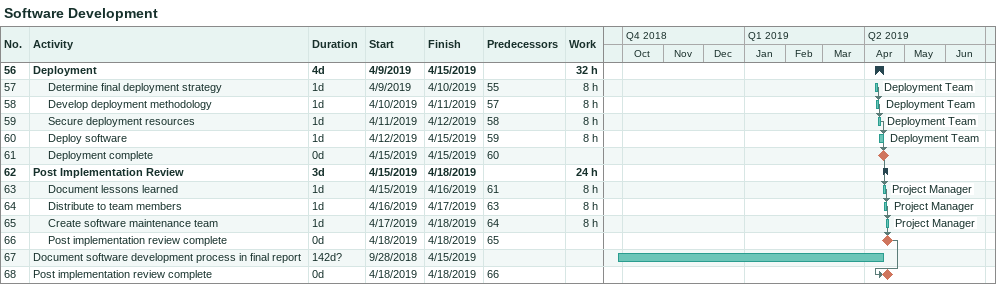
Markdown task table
Software Development

| ID | Level | Task | Duration | Start | Finish | Predecessors | Resources | Work (h) |
|---|---|---|---|---|---|---|---|---|
| 56 | 1 | **Deployment** | 4d | 2019-04-09 | 2019-04-15 |  |  | 32 |
| 57 | 2 | Determine final deployment strategy | 1d | 2019-04-09 | 2019-04-10 | 55 | Deployment Team | 8 |
| 58 | 2 | Develop deployment methodology | 1d | 2019-04-10 | 2019-04-11 | 57 | Deployment Team | 8 |
| 59 | 2 | Secure deployment resources | 1d | 2019-04-11 | 2019-04-12 | 58 | Deployment Team | 8 |
| 60 | 2 | Deploy software | 1d | 2019-04-12 | 2019-04-15 | 59 | Deployment Team | 8 |
| 61 | 2 | Deployment complete | 0d | 2019-04-15 | 2019-04-15 | 60 |  |  |
| 62 | 1 | **Post Implementation Review** | 3d | 2019-04-15 | 2019-04-18 |  |  | 24 |
| 63 | 2 | Document lessons learned | 1d | 2019-04-15 | 2019-04-16 | 61 | Project Manager | 8 |
| 64 | 2 | Distribute to team members | 1d | 2019-04-16 | 2019-04-17 | 63 | Project Manager | 8 |
| 65 | 2 | Create software maintenance team | 1d | 2019-04-17 | 2019-04-18 | 64 | Project Manager | 8 |
| 66 | 2 | Post implementation review complete | 0d | 2019-04-18 | 2019-04-18 | 65 |  |  |
| 67 | 1 | Document software development process in final report | 142d? | 2018-09-28 | 2019-04-15 |  |  |  |
| 68 | 1 | Post implementation review complete | 0d | 2019-04-18 | 2019-04-18 | 66 |  |  |
